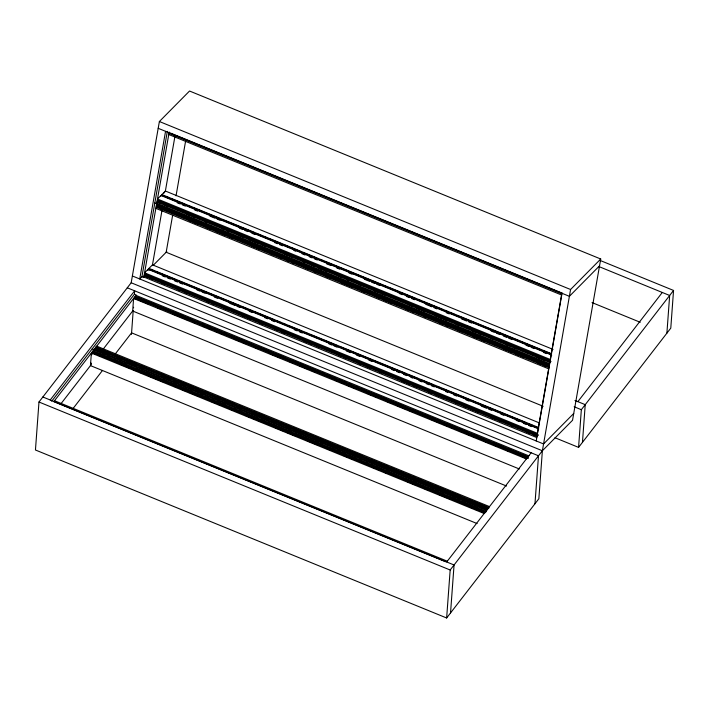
<?xml version="1.0" encoding="UTF-8"?>
<svg xmlns="http://www.w3.org/2000/svg" width="709" height="709" viewBox="0 0 709 709"><rect width="100%" height="100%" fill="white"/><g stroke="black" fill="none" stroke-linecap="round" stroke-linejoin="round"><path stroke-width="1.06" d="M38.977 402.012L35.45 449.993L446.643 617.982L538.858 498.737L542.376 450.764L570.577 289.502L600.736 259.007L189.542 91.018L159.383 121.514L131.183 282.767L38.977 402.012L450.171 570.009L446.643 617.982M90.982 362.911L90.885 364.222L91.231 363.77M91.674 353.499L91.576 354.801L91.922 354.349M92.019 353.047L92.09 352.125L484.867 512.598M92.994 351.788L93.056 350.875L485.842 511.34L485.78 512.261L92.994 351.788L93.331 351.354L93.234 352.657L484.991 512.713M93.57 352.719L93.774 349.954L486.551 510.418M93.801 352.754L94.031 349.617L92.188 348.863L51.66 401.276M96.273 347.543L95.839 349.28M131.457 334.426L133.221 310.436M134.418 294.084L134.657 290.805L50.224 399.991M133.54 307.866L133.593 307.245M135.065 299.127L135.543 296.761L135.206 297.195L527.992 457.668L528.063 456.747L135.277 296.282L135.206 297.195M450.534 612.948L454.061 564.976L42.859 396.987M534.967 503.771L538.494 455.79L127.292 287.801M554.987 437.745L578.571 447.388L581.336 409.696L673.55 290.442L599.717 260.283M582.461 442.354L585.226 404.662L574.972 400.47M666.894 333.168L669.659 295.476L598.91 266.566M673.55 290.442L670.785 328.134L578.571 447.388M167.342 131.333L141.915 276.776L143.759 277.529L169.194 132.042M165.552 131.325L139.735 278.974L142.057 276.634M147.605 277.059L144.53 275.801L144.636 275.189L537.422 435.663M549.431 366.987L156.645 206.514L156.538 207.125L157.859 205.291M160.509 203.226L157.442 201.976L157.549 201.365L550.335 361.838L549.759 362.414L156.973 201.95L157.549 201.365M169.451 133.301L169.557 132.689L168.981 133.274L561.767 293.748L536.545 438.002M144.53 275.801L145.859 273.958M157.442 201.976L158.364 200.532L550.131 360.589M538.796 428.945L148.057 269.305L147.587 270.439M160.828 196.269L160.97 195.48L551.708 355.12M538.565 428.378L148.855 269.154L148.987 268.365L152.47 264.847L539.115 422.812M551.478 354.553L161.758 195.329L161.9 194.541L165.383 191.022L553.047 349.404M148.925 270.315L149.191 268.817L148.855 269.154M152.408 265.201L162.086 209.837M165.321 191.377L174.999 136.004M172.624 215.341L166.172 252.253L543.174 406.275M176.045 195.799L185.723 140.426M536.208 440.954L562.024 293.296M600.736 259.007L572.544 420.269L542.376 450.764L450.171 570.009M485.55 511.721L486.817 510.081M527.771 457.128L529.029 455.497M92.188 348.863L134.409 294.27L136.243 295.024L53.787 401.648L445.553 561.705M60.947 403.767L91.169 364.683M103.16 349.174L132.645 311.047M72.805 408.845L102.53 370.408M115.363 353.818L131.573 332.849L506.527 486.037M446.697 561.971L531.13 452.785M577.862 401.648L662.295 292.471M160.97 195.48L157.487 198.999L550.273 359.472M163.868 193.087L164.692 192.254M156.645 206.514L156.069 207.099L548.855 367.572M156.574 207.622L158.01 206.168M148.057 269.305L144.574 272.832L537.36 433.296M152.887 265.68L166.81 251.606M144.636 275.189L144.06 275.774L536.846 436.248M144.565 276.288L146.001 274.844M599.548 265.813L569.389 296.309L158.196 128.311M573.732 413.462L543.573 443.958L132.379 275.969M159.383 121.514L570.577 289.502M592.033 302.583L640.227 322.276M170.577 133.106L562.343 293.163M168.76 134.515L561.546 294.988M161.9 194.541L551.611 353.756M166.19 196.659L169.256 197.917M171.303 198.75L184.606 204.183M187.672 205.433L191.767 207.108M193.805 207.941L204.041 212.124M206.08 212.957L219.382 218.39M222.449 219.648L226.543 221.314M228.59 222.147L254.159 232.596M256.206 233.438L261.32 235.521M263.367 236.363L266.433 237.612M268.481 238.446L281.774 243.878M284.841 245.137L288.935 246.803M290.982 247.645L301.21 251.819M303.257 252.661L316.551 258.094M320.645 259.76L323.712 261.018M325.759 261.851L351.327 272.3M353.374 273.133L358.488 275.225M360.535 276.058L380.999 284.415M383.037 285.257L386.113 286.507M388.151 287.34L398.387 291.523M400.425 292.356L415.775 298.622M417.823 299.464L420.889 300.713M422.936 301.555L443.391 309.913M445.438 310.746L448.505 311.995M450.552 312.837L455.665 314.92M457.713 315.762L478.167 324.119M480.215 324.952L483.281 326.211M485.328 327.044L505.783 335.401M507.83 336.234L512.944 338.326M514.991 339.159L518.057 340.417M520.105 341.251L540.559 349.608M542.607 350.441L550.796 353.791M177.179 202.756L180.246 204.006M182.293 204.848L185.368 206.097M194.567 209.855L197.643 211.114M209.917 216.13L215.031 218.212M217.069 219.054L220.144 220.304M239.58 228.245L242.646 229.503M244.694 230.336L247.76 231.586M251.855 233.261L254.921 234.511M274.356 242.451L277.423 243.71M279.47 244.543L282.536 245.801M293.792 250.392L295.83 251.234M301.972 253.733L305.038 254.992M309.133 256.667L312.199 257.916M314.247 258.75L317.313 260.008M326.521 263.766L330.616 265.441M336.748 267.949L339.815 269.198M349.023 272.956L352.089 274.215M364.364 279.231L369.478 281.322M371.525 282.155L374.6 283.405M376.639 284.247L379.714 285.497M399.149 293.437L402.216 294.687M406.301 296.362L409.377 297.62M411.415 298.454L414.49 299.703M425.737 304.303L431.878 306.811M433.926 307.644L436.992 308.902M446.2 312.66L449.267 313.91M461.541 318.926L466.655 321.017M468.702 321.851L471.769 323.109M491.204 331.05L494.27 332.299M496.318 333.141L499.384 334.391M503.479 336.066L506.545 337.316M508.592 338.149L511.659 339.407M525.981 345.256L529.047 346.506M531.094 347.348L534.161 348.598M543.369 352.364L546.435 353.614M467.772 326.282L470.847 327.54M157.265 200.248L550.051 360.721M158.258 201.143L551.044 361.617M164.603 204.901L167.67 206.151M187.105 214.091L190.172 215.35M192.219 216.183L195.285 217.441M204.493 221.199L207.56 222.449M221.882 228.298L224.948 229.556M226.995 230.39L230.062 231.648M239.27 235.406L243.364 237.081M249.497 239.589L252.564 240.838M254.611 241.672L257.686 242.93M261.772 244.596L264.838 245.855M284.274 253.795L287.349 255.045M289.387 255.887L292.462 257.137M303.709 261.736L305.756 262.569M311.898 265.077L314.964 266.327M319.059 268.002L322.125 269.252M324.173 270.094L327.239 271.343M338.485 275.943L340.533 276.776M346.674 279.284L349.741 280.542M358.949 284.3L362.015 285.55M374.29 290.566L379.404 292.657M381.451 293.491L384.517 294.749M409.066 304.773L412.133 306.031M416.227 307.706L419.294 308.956M421.341 309.789L424.407 311.047M435.663 315.638L441.796 318.146M443.843 318.988L446.918 320.238M456.117 324.004L459.193 325.254M471.467 330.27L476.581 332.361M478.619 333.195L481.695 334.444M490.894 338.211L493.969 339.46M506.244 344.477L509.31 345.726M513.405 347.401L516.471 348.66M535.907 356.592L538.973 357.85M541.02 358.683L544.087 359.942M156.751 203.191L549.537 363.664M154.819 202.951L156.662 203.705M156.583 204.157L549.369 364.63L549.156 365.871L156.37 205.397M337.989 278.788L341.064 280.037M158.488 206.106L549.227 365.738M157.363 206.301L549.12 366.349M159.605 208.384L162.68 209.634M189.268 220.499L192.343 221.757M194.39 222.591L197.457 223.84M206.665 227.607L210.75 229.273M216.892 231.781L219.958 233.039M222.006 233.873L225.072 235.131M229.167 236.797L232.233 238.056M251.668 245.996L254.735 247.246M256.782 248.079L259.849 249.338M271.104 253.928L273.151 254.77M279.284 257.278L282.35 258.528M286.445 260.203L289.511 261.453M291.559 262.295L294.625 263.544M305.88 268.144L307.928 268.977M314.06 271.485L317.127 272.735M326.335 276.501L329.401 277.751M341.676 282.767L346.798 284.858M348.837 285.692L351.912 286.95M361.111 290.708L364.187 291.957M376.461 296.974L379.528 298.232M383.622 299.898L386.689 301.157M388.736 301.99L391.802 303.248M406.124 309.097L409.19 310.347M411.238 311.18L414.304 312.439M423.512 316.196L426.579 317.455M438.853 322.471L443.967 324.554M446.014 325.396L449.081 326.645M458.289 330.403L461.355 331.661M473.63 336.678L476.696 337.927M480.791 339.602L483.857 340.852M503.293 348.793L506.368 350.051M508.406 350.884L511.481 352.134M515.567 353.809L518.634 355.067M520.681 355.9L523.756 357.15M538.069 362.999L541.144 364.258M543.183 365.091L546.258 366.349M155.856 208.349L548.633 368.813M574.157 406.762L581.336 409.696M148.987 268.365L538.707 427.58M151.239 269.65L154.305 270.909M156.352 271.742L176.807 280.099M178.854 280.932L183.968 283.024M186.015 283.857L189.081 285.115M191.129 285.949L211.583 294.306M213.631 295.139L223.858 299.322M225.905 300.155L239.208 305.588M242.274 306.846L246.369 308.512M248.407 309.354L251.482 310.604M253.521 311.437L273.984 319.794M276.031 320.636L281.145 322.719M283.192 323.561L286.259 324.811M288.306 325.653L301.6 331.085M304.666 332.335L308.761 334.01M310.808 334.843L321.035 339.017M323.082 339.859L336.376 345.292M339.443 346.541L343.537 348.216M345.584 349.05L371.153 359.498M373.2 360.332L378.314 362.423M380.361 363.256L405.929 373.705M407.976 374.538L418.204 378.721M420.251 379.554L433.553 384.987M437.639 386.662L440.714 387.912M442.753 388.754L452.989 392.928M455.027 393.77L468.33 399.194M470.377 400.036L475.491 402.127M477.538 402.96L497.993 411.317M500.04 412.151L503.106 413.409M505.154 414.242L525.608 422.599M527.656 423.433L532.769 425.524M534.816 426.357L537.883 427.616M162.228 275.748L165.294 276.997M167.342 277.831L170.408 279.089M174.503 280.764L177.569 282.014M179.616 282.847L182.683 284.105M197.005 289.954L200.071 291.204M202.118 292.046L205.185 293.296M214.393 297.062L217.459 298.312M229.734 303.328L234.847 305.419M236.895 306.253L239.961 307.502M249.169 311.269L252.236 312.518M264.51 317.535L267.585 318.784M271.671 320.459L274.746 321.718M294.182 329.65L297.248 330.908M299.295 331.741L302.362 333M328.958 343.865L332.025 345.115M334.072 345.948L337.138 347.206M346.346 350.964L350.432 352.639M356.574 355.147L359.64 356.397M368.848 360.163L371.915 361.413M391.35 369.354L394.417 370.603M396.464 371.445L399.53 372.695M403.625 374.37L406.691 375.619M410.786 377.294L412.833 378.127M418.966 380.636L422.041 381.894M426.127 383.56L429.202 384.819M431.24 385.652L434.316 386.901M445.562 391.501L447.609 392.334M453.742 394.842L456.818 396.101M466.017 399.858L469.092 401.117M481.367 406.124L486.48 408.216M488.528 409.058L491.594 410.307M500.802 414.065L503.869 415.323M516.143 420.34L519.21 421.589M523.304 423.264L526.37 424.514M528.418 425.356L531.484 426.605M145.46 274.356L538.246 434.83M144.361 274.073L537.147 434.546M145.354 274.968L538.14 435.441M149.643 277.893L152.719 279.142M161.918 282.909L164.993 284.158M177.268 289.175L180.334 290.424M184.429 292.099L187.495 293.358M206.931 301.29L209.997 302.548M212.044 303.381L215.111 304.64M224.319 308.397L227.385 309.647M241.707 315.505L244.773 316.755M246.821 317.588L249.887 318.846M259.095 322.604L262.162 323.862M274.436 328.879L277.503 330.128M281.597 331.803L284.663 333.053M304.099 340.994L307.165 342.243M309.213 343.085L312.288 344.335M316.374 346.01L319.44 347.259M338.875 355.2L341.951 356.459M343.989 357.292L347.064 358.541M358.311 363.141L360.358 363.974M366.5 366.482L369.566 367.741M378.774 371.498L381.841 372.757M401.276 380.698L404.343 381.947M406.39 382.78L409.456 384.039M413.551 385.705L416.617 386.963M428.892 391.98L431.958 393.229M436.053 394.904L439.119 396.154M441.166 396.987L444.233 398.245M455.488 402.845L457.535 403.678M463.668 406.186L466.735 407.436M470.829 409.111L473.896 410.36M475.943 411.202L479.009 412.452M491.284 417.468L496.397 419.56M498.445 420.393L501.52 421.651M510.719 425.409L513.795 426.658M526.069 431.675L529.136 432.933M533.221 434.599L536.296 435.858M143.847 277.015L536.633 437.488M131.183 282.767L542.376 450.764M135.986 295.361L528.772 455.825M138.618 298.01L141.685 299.269M143.732 300.102L153.959 304.285M161.12 307.21L164.187 308.459M166.234 309.292L169.3 310.551M173.395 312.217L176.461 313.475M178.508 314.309L184.641 316.817M187.708 318.075L191.802 319.741M195.897 321.416L198.963 322.666M201.01 323.508L204.077 324.757M206.124 325.591L211.238 327.682M213.285 328.515L219.418 331.023M223.512 332.698L226.579 333.948M230.673 335.623L233.74 336.881M235.787 337.714L238.853 338.964M240.9 339.806L251.128 343.98M258.289 346.905L261.355 348.163M263.402 348.996L268.516 351.088M270.563 351.921L273.63 353.171M275.677 354.013L283.866 357.354M293.065 361.111L296.14 362.37M298.179 363.203L301.254 364.461M303.301 365.295L308.415 367.386M310.453 368.219L318.642 371.56M320.69 372.402L323.756 373.652M327.85 375.327L330.917 376.576M332.964 377.41L336.031 378.668M338.078 379.501L346.258 382.842M349.324 384.101L351.372 384.934M355.466 386.609L358.532 387.858M360.58 388.692L365.693 390.783M367.741 391.625L370.807 392.875M372.854 393.708L381.034 397.058M384.101 398.307L386.148 399.14M390.242 400.815L393.309 402.065M395.356 402.907L405.583 407.081M411.725 409.589L415.811 411.264M417.858 412.097L420.924 413.356M425.019 415.022L428.085 416.28M430.133 417.114L433.199 418.363M435.246 419.205L440.36 421.288M446.502 423.796L450.587 425.471M452.634 426.304L455.71 427.562M457.748 428.396L462.862 430.487M464.909 431.32L467.984 432.579M474.117 435.078L478.212 436.753M487.411 440.511L490.486 441.769M492.533 442.602L502.761 446.785M508.894 449.293L512.988 450.959M515.035 451.801L518.102 453.051M522.196 454.726L525.263 455.976M134.302 297.532L528.232 458.537M135.109 298.498L143.298 301.848M145.345 302.681L148.411 303.931M157.611 307.697L160.686 308.947M172.961 313.963L178.074 316.054M180.121 316.888L183.188 318.146M185.235 318.979L188.302 320.229M192.396 321.904L195.462 323.153M202.623 326.087L205.69 327.336M207.737 328.17L210.803 329.428M214.898 331.094L217.964 332.353M220.012 333.186L223.078 334.444M234.333 339.035L240.466 341.543M242.513 342.376L245.58 343.635M254.788 347.392L257.854 348.651M270.129 353.667L275.243 355.75M277.29 356.592L280.356 357.841M289.564 361.608L292.631 362.857M299.792 365.782L302.867 367.04M304.905 367.874L307.981 369.123M312.066 370.798L315.142 372.048M334.577 379.989L337.644 381.247M339.691 382.08L342.757 383.33M346.852 385.005L349.918 386.263M351.965 387.096L355.032 388.346M367.306 393.362L372.42 395.454M374.467 396.287L377.534 397.545M386.742 401.303L390.827 402.978M396.969 405.486L400.036 406.736M402.083 407.569L405.149 408.827M409.244 410.493L412.31 411.752M431.746 419.693L434.812 420.942M436.859 421.784L439.926 423.034M444.02 424.709L447.087 425.958M451.181 427.633L453.228 428.466M459.361 430.975L462.436 432.224M466.522 433.899L469.588 435.149M471.636 435.991L474.711 437.24M483.91 441.007L488.005 442.673M494.138 445.181L497.213 446.44M506.412 450.197L509.487 451.447M521.762 456.463L526.876 458.555M526.379 458.927L133.593 298.454L132.672 311.012L519.316 468.977M96.716 346.134L489.502 506.607M98.321 348.376L101.387 349.626M103.434 350.468L111.623 353.809M114.69 355.058L116.737 355.9M120.822 357.566L123.898 358.825M125.936 359.658L136.172 363.841M142.305 366.34L146.4 368.015M148.447 368.848L151.513 370.107M155.599 371.773L158.674 373.031M160.721 373.865L163.788 375.123M169.921 377.631L174.015 379.297M177.082 380.556L181.176 382.222M183.223 383.064L186.29 384.313M188.337 385.147L193.451 387.238M195.498 388.071L198.564 389.33M204.697 391.838L208.792 393.504M218 397.27L221.066 398.52M223.113 399.362L233.341 403.536M239.482 406.044L243.568 407.719M245.615 408.552L248.682 409.802M252.776 411.477L255.843 412.727M257.89 413.569L264.032 416.077M275.278 420.667L278.345 421.926M280.392 422.759L283.458 424.017M285.505 424.851L290.619 426.942M292.666 427.775L298.808 430.283M301.874 431.533L305.969 433.208M310.055 434.883L313.13 436.132M315.168 436.966L318.244 438.224M320.282 439.057L330.518 443.24M337.679 446.165L340.745 447.414M342.793 448.248L347.906 450.339M349.954 451.181L353.02 452.431M355.067 453.264L363.247 456.614M372.455 460.371L375.522 461.621M377.569 462.463L380.636 463.713M382.683 464.546L387.796 466.637M389.844 467.479L395.976 469.978M400.071 471.653L403.137 472.903M407.232 474.578L410.298 475.836M412.346 476.67L415.412 477.919M417.459 478.761L422.573 480.844M428.715 483.352L430.753 484.194M434.847 485.86L437.914 487.118M439.961 487.952L445.075 490.043M447.122 490.876L450.188 492.135M452.236 492.968L460.425 496.309M469.624 500.067L472.69 501.325M474.738 502.158L484.965 506.341M95.033 348.314L487.943 508.902M97.886 350.113L103 352.205M105.047 353.047L108.114 354.296M117.322 358.054L121.416 359.729M127.549 362.237L130.624 363.487M132.663 364.329L135.738 365.578M139.824 367.253L142.899 368.503M162.326 376.444L165.401 377.702M167.448 378.535L170.514 379.785M174.6 381.46L177.675 382.709M181.761 384.384L183.808 385.217M189.95 387.726L193.016 388.984M197.111 390.65L200.177 391.909M202.225 392.742L205.291 394M214.499 397.758L218.585 399.433M224.726 401.932L227.793 403.191M237.001 406.948L240.067 408.207M252.342 413.223L257.456 415.306M259.503 416.148L262.569 417.397M264.617 418.23L267.683 419.489M271.777 421.164L274.844 422.413M278.938 424.088L280.986 424.921M287.118 427.43L290.185 428.679M294.279 430.354L297.346 431.604M299.393 432.446L302.459 433.695M313.715 438.295L319.856 440.803M321.895 441.636L324.97 442.886M329.056 444.561L332.131 445.819M334.169 446.652L337.245 447.902M349.519 452.918L354.633 455.01M356.68 455.843L359.747 457.101M368.955 460.859L372.021 462.117M379.182 465.042L382.248 466.292M384.296 467.125L387.362 468.383M391.457 470.049L394.523 471.308M396.57 472.141L399.637 473.399M413.959 479.249L417.025 480.498M419.072 481.34L422.139 482.59M426.233 484.265L429.299 485.514M431.347 486.347L434.413 487.606M446.688 492.622L451.801 494.705M453.849 495.547L456.915 496.796M466.123 500.563L469.19 501.812M481.464 506.829L484.539 508.078M94.324 349.236L487.11 509.709M100.492 354.278L104.578 355.945M106.625 356.787L109.691 358.036M113.786 359.711L116.852 360.961M118.899 361.803L125.041 364.302M136.288 368.902L139.354 370.16M141.401 370.993L144.476 372.243M146.515 373.085L151.629 375.167M153.676 376.009L159.817 378.517M162.884 379.767L166.978 381.442M171.064 383.108L174.139 384.367M176.178 385.2L179.253 386.458M181.3 387.291L186.414 389.383M188.452 390.216L191.527 391.465M198.688 394.39L201.755 395.649M203.802 396.482L208.916 398.573M210.963 399.406L214.029 400.665M216.077 401.498L226.304 405.681M233.465 408.606L236.531 409.855M238.578 410.688L241.645 411.947M245.739 413.622L248.806 414.871M250.853 415.704L256.986 418.213M261.08 419.888L264.147 421.137M268.241 422.812L271.308 424.062M273.355 424.904L276.421 426.153M278.469 426.986L283.582 429.078M285.63 429.92L291.771 432.419M295.857 434.094L298.923 435.344M300.971 436.186L306.084 438.277M308.131 439.11L311.198 440.36M313.245 441.202L321.434 444.543M330.633 448.301L333.709 449.559M335.747 450.392L340.861 452.484M342.908 453.317L345.983 454.575M348.022 455.408L356.21 458.75M358.258 459.583L361.324 460.841M365.41 462.507L368.485 463.766M370.532 464.599L373.599 465.857M375.646 466.69L380.76 468.782M386.892 471.29L390.987 472.956M393.034 473.798L396.101 475.048M400.195 476.723L403.261 477.972M405.309 478.805L408.375 480.064M410.422 480.897L418.602 484.238M421.669 485.497L423.716 486.33M427.811 488.005L430.877 489.254M432.924 490.096L438.038 492.179M440.085 493.021L443.152 494.27M449.293 496.779L453.379 498.454M455.426 499.287L458.493 500.536M462.587 502.211L465.653 503.461M467.701 504.303L477.928 508.477M92.897 353.091L95.963 354.349M98.01 355.182L101.077 356.441M120.512 364.373L123.579 365.631M125.626 366.464L128.692 367.723M132.787 369.389L135.853 370.647M139.948 372.314L141.995 373.156M148.128 375.664L153.241 377.746M155.289 378.588L158.355 379.838M160.402 380.671L163.478 381.929M174.724 386.529L176.771 387.362M182.904 389.87L185.98 391.12M190.065 392.795L193.14 394.044M195.179 394.886L198.254 396.136M210.529 401.152L215.642 403.244M217.69 404.077L220.756 405.326M229.964 409.093L233.031 410.343M245.305 415.359L250.419 417.45M252.466 418.283L255.532 419.542M257.58 420.375L260.646 421.625M274.968 427.483L278.034 428.732M280.082 429.565L283.148 430.824M287.242 432.49L290.309 433.748M292.356 434.582L295.423 435.84M306.678 440.431L312.811 442.939M314.858 443.781L317.924 445.03M327.133 448.788L330.199 450.047M342.474 455.063L347.587 457.145M349.634 457.987L352.71 459.237M372.136 467.178L375.212 468.436M377.259 469.269L380.325 470.519M384.411 472.194L387.486 473.444M406.922 481.384L409.988 482.643M412.035 483.476L415.102 484.734M424.31 488.492L428.396 490.167M439.651 494.758L444.765 496.849M446.812 497.683L449.878 498.941M469.314 506.882L472.38 508.131M474.427 508.965L477.494 510.223M481.588 511.889L484.655 513.148M484.158 513.52L91.372 353.047L90.451 365.605L477.104 523.57M54.504 400.727L447.29 561.2M96.007 347.055L95.937 347.977L488.723 508.45L488.793 507.529L96.007 347.055"/></g></svg>
